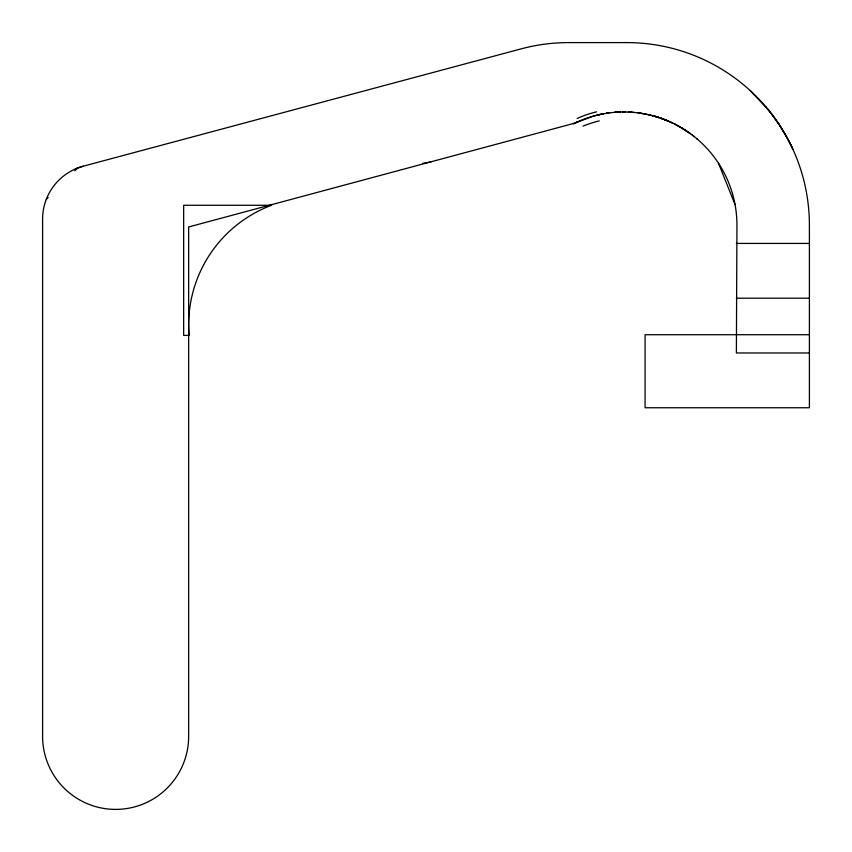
<?xml version="1.0" encoding="UTF-8"?>
<svg xmlns="http://www.w3.org/2000/svg" width="852" height="852" viewBox="0 0 852 852"><rect width="100%" height="100%" fill="white"/><g stroke="black" fill="none" stroke-linecap="round" stroke-linejoin="round"><path stroke-width="1.28" d="M46.306 199.304L48.106 197.504M74.752 170.858L77.553 168.057L82.846 166.31L521.317 48.82A182.573 182.573 0 0 1 568.572 42.6L626.827 42.6A182.573 182.573 0 0 1 809.4 225.173L809.4 407.746L645.081 407.746L645.081 334.719L809.4 334.719M574.589 123.199L188.654 226.973L188.654 736.373A73.027 73.027 0 0 1 115.627 809.4A73.027 73.027 0 0 1 42.6 736.373L42.6 219.124A54.773 54.773 0 0 1 83.198 166.215M574.962 123.018L577.997 121.623M77.553 168.057L75.253 169.015L76.893 168.728M592.438 116.383L573.471 123.742A113.209 113.209 0 0 1 736.948 225.173L736.373 352.973L809.4 352.973M593.706 116.021L595.623 115.521M596.262 115.35L603.408 113.806M597.54 115.041L599.968 114.487M600.458 114.392L602.918 113.902M422.613 163.382L431.133 161.88M606.613 113.273L609.02 112.933M606.517 113.284L608.786 112.954M614.516 112.347L620.277 112.017M615.112 112.294L620.032 112.027M622.503 111.974L625.336 111.974M736.373 243.427L809.4 243.427M736.373 298.2L809.4 298.2M628.265 112.059L634.293 112.464M628.52 112.07L631.715 112.251M638.095 112.879L641.258 113.337M638.798 112.975L646.242 114.221M644.41 113.87L645.976 114.168M647.722 114.53L649.852 115.02M649.181 114.86L650.651 115.212L649.842 115.02M651.375 115.393L652.888 115.787M652.174 115.595L652.941 115.797M655.007 116.373L656.455 116.799M657.403 117.086L658.884 117.565M657.499 117.118L658.245 117.352M657.893 117.246L659.32 117.714M660.353 118.055L663.325 119.11M660.492 118.098L668.415 121.154L664.166 119.429M660.747 118.194L662.153 118.694M663.559 119.205L667.702 120.856M669.171 121.485L669.832 121.772M669.054 121.431L670.396 122.028M670.567 122.102L671.93 122.741L671.131 122.358M672.622 123.061L673.357 123.423M674.816 124.147L675.54 124.509L674.72 124.094M676.137 124.818L676.829 125.191M676.243 124.882L676.957 125.255M677.521 125.564L678.884 126.309M677.659 125.627L678.352 126.011M679.033 126.394L680.386 127.161M679.566 126.692L680.226 127.065M680.897 127.459L690.408 133.679M681.057 127.544L681.717 127.938M682.367 128.332L689.566 133.072M692.335 135.117L693.954 136.373M696.648 138.567L697.319 139.132M750.346 90.727L768.621 110.153M765.767 106.734L766.491 107.586M767.514 108.8L770.389 112.379M769.313 111.026L778.93 124.19L787.397 138.29M771.369 113.635L775.714 119.514M777.162 121.58L778.952 124.222M779.527 125.106L785.224 134.382M785.746 135.287L791.306 145.916M787.791 139.025L789.24 141.762M789.623 142.518L792.328 148.067M791.433 146.203L791.838 147.045M792.222 147.843L792.946 149.419M718.492 163.222L735.052 204.576M582.97 126.117A77.543 45.22 -12.9 0 1 599.254 120.867M577.145 118.471A77.543 54.528 -10.3 0 1 596.592 111.836M271.543 205.268L183.659 205.268L183.659 335.39L189.091 335.39L188.654 324.91A127.8 127.8 0 0 1 271.543 205.268M655.231 116.436L654.464 116.213L656.658 116.862L655.231 116.436"/></g></svg>
